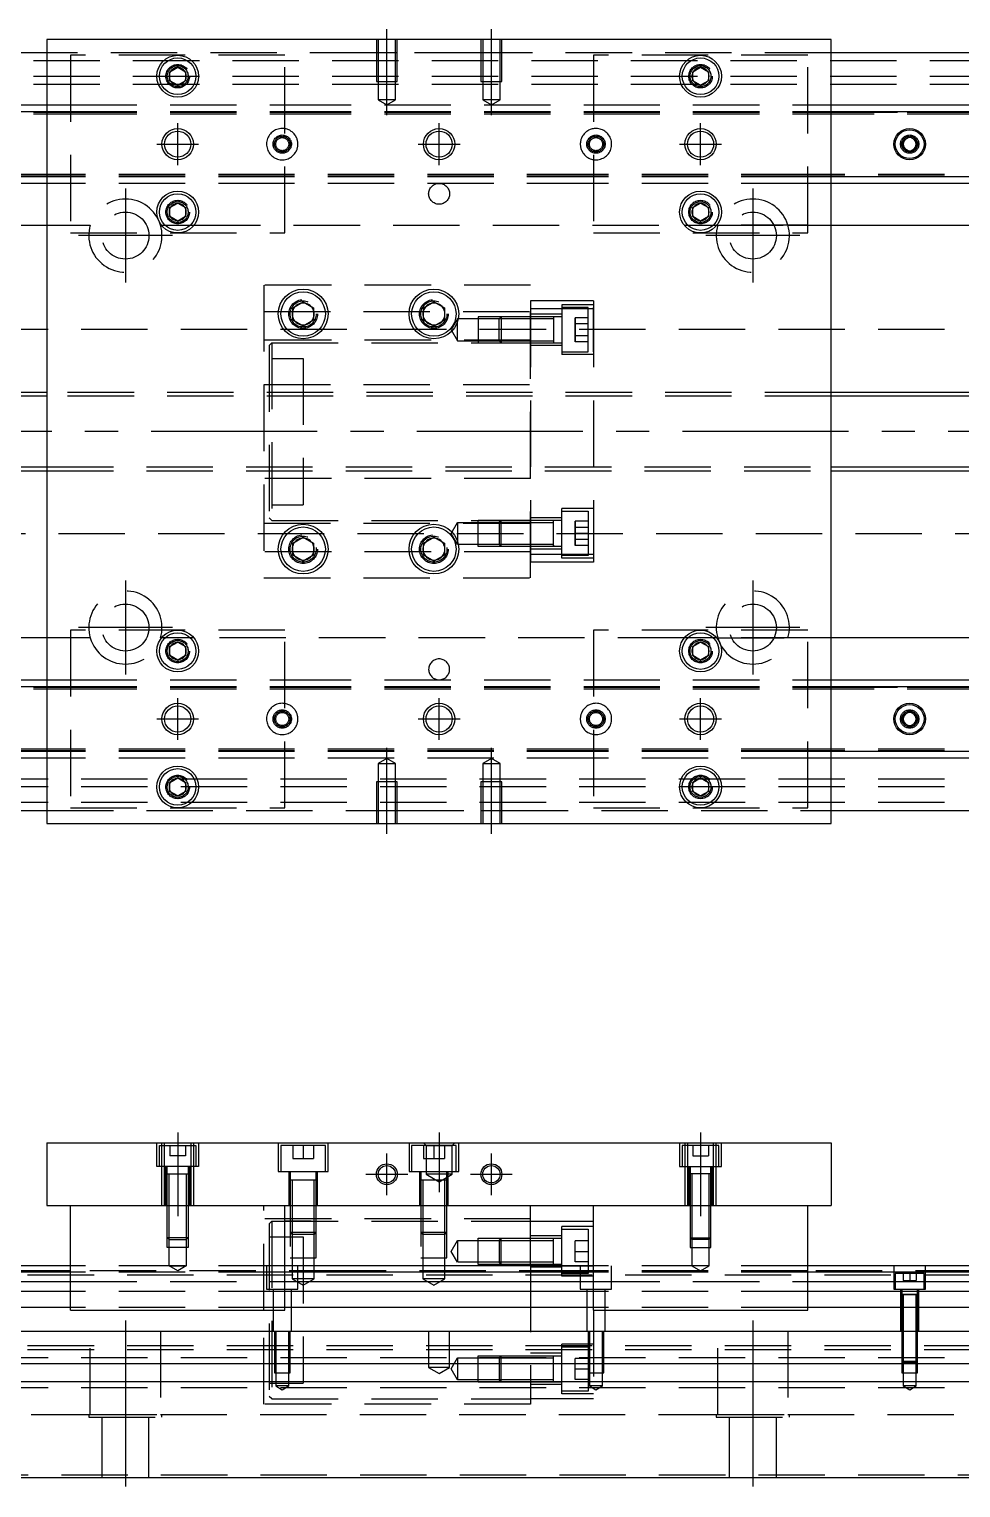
# Model space of a CAD drawing. Extents: x -10 to 668, y -260 to 77.
# Drawn here: x 151.6 to 329.8, y -202.1 to 77 of the extents above; entities that cross this region are included whole.
import ezdxf

# ---------------------------------------------------------------- set-up
doc = ezdxf.new("R2010")
doc.units = 0
doc.linetypes.add('CENTER', pattern=[50.8, 31.75, -6.35, 6.35, -6.35])
doc.linetypes.add('DASHED', pattern=[19.05, 12.7, -6.35])
doc.layers.get('0').update_dxf_attribs({"linetype": 'CONTINUOUS'})
doc.layers.add('CENTER', color=1, linetype='CENTER')

msp = doc.modelspace()

# ---------------------------------------------------------------- linework, layer by layer
at = {"color": 7, "linetype": 'CONTINUOUS'}
for p, q in [((155, 75), (155, -75)), ((305, 75), (155, 75)), ((305, -75), (305, 75)), ((155, 72.5), (0, 72.5)), ((460, 72.5), (305, 72.5)), ((178.5, 68.866026), (180, 69.73205)), ((178.5, 67.133974), (178.5, 68.866026)), ((180, 66.26795), (178.5, 67.133974)), ((180, 69.73205), (181.5, 68.866026)), ((181.5, 67.133974), (180, 66.26795)), ((181.5, 68.866026), (181.5, 67.133974)), ((278.5, 68.866026), (280, 69.73205)), ((278.5, 67.133974), (278.5, 68.866026)), ((280, 66.26795), (278.5, 67.133974)), ((280, 69.73205), (281.5, 68.866026)), ((281.5, 67.133974), (280, 66.26795)), ((281.5, 68.866026), (281.5, 67.133974)), ((0, 62.5), (155, 62.5)), ((305, 62.5), (460, 62.5)), ((0, 61.247728), (155, 61.247728)), ((305, 61.247728), (460, 61.247728)), ((318.75, 55.721688), (320, 56.443376)), ((320, 56.443376), (321.25, 55.721688)), ((318.75, 54.278312), (318.75, 55.721688)), ((320, 53.556624), (318.75, 54.278312)), ((321.25, 54.278312), (320, 53.556624)), ((321.25, 55.721688), (321.25, 54.278312)), ((155, 48.752272), (0, 48.752272)), ((155, 47.5), (0, 47.5)), ((460, 48.752272), (305, 48.752272)), ((460, 47.5), (305, 47.5)), ((178.5, 42.866026), (180, 43.73205)), ((178.5, 41.133974), (178.5, 42.866026)), ((180, 43.73205), (181.5, 42.866026)), ((181.5, 42.866026), (181.5, 41.133974)), ((278.5, 42.866026), (280, 43.73205)), ((278.5, 41.133974), (278.5, 42.866026)), ((280, 43.73205), (281.5, 42.866026)), ((281.5, 42.866026), (281.5, 41.133974)), ((56.708204, 39.5), (155, 39.5)), ((180, 40.26795), (178.5, 41.133974)), ((181.5, 41.133974), (180, 40.26795)), ((280, 40.26795), (278.5, 41.133974)), ((281.5, 41.133974), (280, 40.26795)), ((305, 39.5), (403.291796, 39.5)), ((202, 23.6547), (204, 24.809402)), ((202, 21.3453), (202, 23.6547)), ((204, 24.809402), (206, 23.6547)), ((206, 23.6547), (206, 21.3453)), ((227, 23.6547), (229, 24.809402)), ((227, 21.3453), (227, 23.6547)), ((229, 24.809402), (231, 23.6547)), ((231, 23.6547), (231, 21.3453)), ((204, 20.190598), (202, 21.3453)), ((206, 21.3453), (204, 20.190598)), ((229, 20.190598), (227, 21.3453)), ((231, 21.3453), (229, 20.190598)), ((155, 7.5), (40.5, 7.5)), ((410, 7.5), (305, 7.5)), ((40.5, -7.5), (155, -7.5)), ((305, -7.5), (410, -7.5)), ((202, -21.3453), (204, -20.190598)), ((202, -23.6547), (202, -21.3453)), ((204, -20.190598), (206, -21.3453)), ((206, -21.3453), (206, -23.6547)), ((227, -21.3453), (229, -20.190598)), ((227, -23.6547), (227, -21.3453)), ((229, -20.190598), (231, -21.3453)), ((231, -21.3453), (231, -23.6547)), ((204, -24.809402), (202, -23.6547)), ((206, -23.6547), (204, -24.809402)), ((229, -24.809402), (227, -23.6547)), ((231, -23.6547), (229, -24.809402)), ((155, -39.5), (56.708204, -39.5)), ((178.5, -41.133974), (180, -40.26795)), ((178.5, -42.866026), (178.5, -41.133974)), ((180, -40.26795), (181.5, -41.133974)), ((181.5, -41.133974), (181.5, -42.866026)), ((278.5, -41.133974), (280, -40.26795)), ((278.5, -42.866026), (278.5, -41.133974)), ((280, -40.26795), (281.5, -41.133974)), ((281.5, -41.133974), (281.5, -42.866026)), ((403.291796, -39.5), (305, -39.5)), ((180, -43.73205), (178.5, -42.866026)), ((181.5, -42.866026), (180, -43.73205)), ((280, -43.73205), (278.5, -42.866026)), ((281.5, -42.866026), (280, -43.73205)), ((0, -47.5), (155, -47.5)), ((0, -48.752272), (155, -48.752272)), ((305, -47.5), (460, -47.5)), ((305, -48.752272), (460, -48.752272)), ((318.75, -54.278312), (320, -53.556624)), ((318.75, -55.721688), (318.75, -54.278312)), ((320, -56.443376), (318.75, -55.721688)), ((320, -53.556624), (321.25, -54.278312)), ((321.25, -55.721688), (320, -56.443376)), ((321.25, -54.278312), (321.25, -55.721688)), ((155, -61.247728), (0, -61.247728)), ((460, -61.247728), (305, -61.247728)), ((155, -62.5), (0, -62.5)), ((460, -62.5), (305, -62.5)), ((178.5, -67.133974), (180, -66.26795)), ((180, -66.26795), (181.5, -67.133974)), ((278.5, -67.133974), (280, -66.26795)), ((280, -66.26795), (281.5, -67.133974)), ((178.5, -68.866026), (178.5, -67.133974)), ((180, -69.73205), (178.5, -68.866026)), ((181.5, -68.866026), (180, -69.73205)), ((181.5, -67.133974), (181.5, -68.866026)), ((278.5, -68.866026), (278.5, -67.133974)), ((280, -69.73205), (278.5, -68.866026)), ((281.5, -68.866026), (280, -69.73205)), ((281.5, -67.133974), (281.5, -68.866026)), ((0, -72.5), (155, -72.5)), ((305, -72.5), (460, -72.5)), ((155, -75), (305, -75)), ((155, -136.12), (155, -148.12)), ((155, -136.12), (305, -136.12)), ((305, -136.12), (305, -148.12)), ((155, -148.12), (305, -148.12)), ((159.5, -168.12), (159.5, -148.12)), ((200.5, -168.12), (200.5, -148.12)), ((247.5, -159.62), (247.5, -148.12)), ((259.5, -168.12), (259.5, -148.12)), ((300.5, -168.12), (300.5, -148.12)), ((247.5, -151.12), (259.5, -151.12)), ((159.5, -159.62), (0, -159.62)), ((159.5, -160.872272), (0, -160.872272)), ((259.5, -159.62), (200.5, -159.62)), ((259.5, -160.872272), (200.5, -160.872272)), ((460, -159.62), (300.5, -159.62)), ((460, -160.872272), (300.5, -160.872272)), ((0, -162.64668), (159.5, -162.64668)), ((159.5, -164.543076), (0, -164.543076)), ((200.5, -162.64668), (259.5, -162.64668)), ((259.5, -164.543076), (200.5, -164.543076)), ((300.5, -162.64668), (460, -162.64668)), ((460, -164.543076), (300.5, -164.543076)), ((159.5, -167.597372), (0, -167.597372)), ((159.5, -168.12), (200.5, -168.12)), ((259.5, -167.597372), (200.5, -167.597372)), ((259.5, -168.12), (300.5, -168.12)), ((460, -167.597372), (300.5, -167.597372)), ((0, -172.12), (460, -172.12)), ((460, -178.42), (0, -178.42)), ((460, -181.82), (0, -181.82)), ((0, -200.12), (460, -200.12))]:
    msp.add_line(p, q, dxfattribs=at)
at = {"color": 3, "linetype": 'DASHED'}
for p, q in [((218.000006, 75), (218.000006, 67)), ((218.35, 75), (218.35, 67)), ((221.65, 67), (221.65, 75)), ((221.999994, 67), (221.999994, 75)), ((238.000006, 75), (238.000006, 67)), ((238.35, 75), (238.35, 67)), ((241.65, 67), (241.65, 75)), ((241.999994, 67), (241.999994, 75)), ((0, 71), (460, 71)), ((218.000006, 72.5), (155, 72.5)), ((200.5, 72), (159.5, 72)), ((159.5, 72), (159.5, 38)), ((200.5, 38), (200.5, 72)), ((221.999994, 72.5), (218.000006, 72.5)), ((238.000006, 72.5), (221.999994, 72.5)), ((241.999994, 72.5), (238.000006, 72.5)), ((305, 72.5), (241.999994, 72.5)), ((300.5, 72), (259.5, 72)), ((259.5, 72), (259.5, 38)), ((300.5, 38), (300.5, 72)), ((0, 68), (460, 68)), ((181.973226, 68.326156), (182, 68)), ((218.000006, 67), (221.999994, 67)), ((218.35, 67), (218.35, 63.5)), ((221.65, 63.5), (221.65, 67)), ((238.000006, 67), (241.999994, 67)), ((238.35, 67), (238.35, 63.5)), ((241.65, 63.5), (241.65, 67)), ((278, 68), (278.023172, 68.30356)), ((0, 66.5), (460, 66.5)), ((155, 62.5), (159.5, 62.5)), ((159.5, 62.5), (200.5, 62.5)), ((200.5, 62.5), (259.5, 62.5)), ((221.65, 63.5), (218.35, 63.5)), ((218.35, 63.5), (220, 62.547372)), ((220, 62.547372), (221.65, 63.5)), ((241.65, 63.5), (238.35, 63.5)), ((238.35, 63.5), (240, 62.547372)), ((240, 62.547372), (241.65, 63.5)), ((259.5, 62.5), (300.5, 62.5)), ((300.5, 62.5), (305, 62.5)), ((0, 61.1147), (155, 61.1147)), ((0, 61.1), (159.5, 61.1)), ((0, 60.8), (159.5, 60.8)), ((155, 61.247728), (159.5, 61.247728)), ((155, 61.1147), (159.5, 61.1147)), ((159.5, 61.247728), (200.5, 61.247728)), ((159.5, 61.1147), (200.5, 61.1147)), ((159.5, 61.1), (200.5, 61.1)), ((159.5, 60.8), (200.5, 60.8)), ((200.5, 61.247728), (259.5, 61.247728)), ((200.5, 61.1147), (259.5, 61.1147)), ((200.5, 61.1), (259.5, 61.1)), ((200.5, 60.8), (259.5, 60.8)), ((259.5, 61.247728), (300.5, 61.247728)), ((259.5, 61.1147), (300.5, 61.1147)), ((259.5, 61.1), (300.5, 61.1)), ((259.5, 60.8), (300.5, 60.8)), ((300.5, 61.247728), (305, 61.247728)), ((300.5, 61.1147), (305, 61.1147)), ((300.5, 61.1), (460, 61.1)), ((300.5, 60.8), (460, 60.8)), ((305, 61.1147), (460, 61.1147)), ((318.5, 55), (318.52041, 55.24661)), ((159.5, 49.2), (0, 49.2)), ((159.5, 48.9), (0, 48.9)), ((155, 48.8853), (0, 48.8853)), ((159.5, 48.8853), (155, 48.8853)), ((159.5, 48.752272), (155, 48.752272)), ((159.5, 47.5), (155, 47.5)), ((200.5, 49.2), (159.5, 49.2)), ((200.5, 48.9), (159.5, 48.9)), ((200.5, 48.8853), (159.5, 48.8853)), ((200.5, 48.752272), (159.5, 48.752272)), ((200.5, 47.5), (159.5, 47.5)), ((259.5, 49.2), (200.5, 49.2)), ((259.5, 48.9), (200.5, 48.9)), ((259.5, 48.8853), (200.5, 48.8853)), ((259.5, 48.752272), (200.5, 48.752272)), ((259.5, 47.5), (200.5, 47.5)), ((300.5, 49.2), (259.5, 49.2)), ((300.5, 48.9), (259.5, 48.9)), ((300.5, 48.8853), (259.5, 48.8853)), ((300.5, 48.752272), (259.5, 48.752272)), ((300.5, 47.5), (259.5, 47.5)), ((460, 49.2), (300.5, 49.2)), ((460, 48.9), (300.5, 48.9)), ((305, 48.8853), (300.5, 48.8853)), ((305, 48.752272), (300.5, 48.752272)), ((305, 47.5), (300.5, 47.5)), ((460, 48.8853), (305, 48.8853)), ((181.973226, 42.326156), (182, 42)), ((281.973226, 42.326156), (282, 42)), ((155, 39.5), (163.291796, 39.5)), ((176.708204, 39.5), (176.877502, 39.5)), ((176.877502, 39.5), (177.55051, 39.5)), ((177.55051, 39.5), (182.44949, 39.5)), ((182.44949, 39.5), (183.122498, 39.5)), ((183.122498, 39.5), (276.877502, 39.5)), ((276.877502, 39.5), (277.55051, 39.5)), ((277.55051, 39.5), (282.44949, 39.5)), ((282.44949, 39.5), (283.122498, 39.5)), ((283.122498, 39.5), (300.5, 39.5)), ((300.5, 39.5), (283.291796, 39.5)), ((296.708204, 39.5), (305, 39.5)), ((159.5, 38), (200.5, 38)), ((259.5, 38), (300.5, 38)), ((196.5, 28), (196.5, -28)), ((247.5, 28), (196.5, 28)), ((247.5, -28), (247.5, 28)), ((196.5, 23), (247.5, 23)), ((201.5, 22.5), (201.512884, 22.753488)), ((226.5, 22.5), (226.52689, 22.865682)), ((247.5, 25), (247.5, -25)), ((259.5, 25), (247.5, 25)), ((259.5, 23.49468), (247.5, 23.49468)), ((253.5, 22.485571), (247.5, 22.485571)), ((253.5, 24.235572), (253.5, 14.735572)), ((259.5, 24.235572), (253.5, 24.235572)), ((258.5, 23.735571), (253.5, 23.735571)), ((258.5, 15.235572), (258.5, 23.735572)), ((259.5, 25), (259.5, -25)), ((259.5, 15.235571), (259.5, 23.735571)), ((233.500001, 21.585571), (232.287565, 19.485571)), ((239.4, 21.585571), (233.5, 21.585571)), ((233.500001, 17.385571), (233.500001, 21.585571)), ((242.4, 21.985565), (237.5, 21.985565)), ((237.5, 21.971141), (237.5, 16.985576)), ((242, 21.585571), (239.4, 21.585571)), ((241.9, 21.985571), (241.5, 21.585571)), ((241.5, 17.385571), (241.5, 21.585571)), ((241.9, 21.985571), (241.9, 16.985571)), ((251.9, 21.585571), (242, 21.585571)), ((253.5, 21.985565), (242.4, 21.985565)), ((251.9, 21.985571), (251.9, 16.985571)), ((256, 20.640272), (256, 21.794972)), ((256, 21.794972), (256, 20.640272)), ((258.5, 21.794972), (256, 21.794972)), ((258.5, 20.640272), (256, 20.640272)), ((256, 18.330872), (256, 20.640272)), ((256, 20.640272), (256, 18.330872)), ((460, 19.5), (61.969694, 19.5)), ((247.5, 17.5), (196.5, 17.5)), ((197.5, 16.5), (198, 17)), ((198, 17), (248, 17)), ((198, 17), (198, -17)), ((232.287565, 19.485571), (233.500001, 17.385571)), ((233.500001, 17.385571), (239.4, 17.385571)), ((237.5, 16.985575), (242.4, 16.985575)), ((239.4, 17.385571), (242, 17.385571)), ((241.5, 17.385571), (241.9, 16.985571)), ((242, 17.385571), (251.9, 17.385571)), ((242.4, 16.985575), (253.5, 16.985575)), ((258.5, 18.330872), (256, 18.330872)), ((256, 17.17617), (256, 18.330872)), ((256, 18.330872), (256, 17.17617)), ((258.5, 17.17617), (256, 17.17617)), ((197.5, 16.5), (197.5, -16.5)), ((198, 14), (204, 14)), ((204, 14), (204, -14)), ((253.5, 16.485571), (247.5, 16.485571)), ((253.5, 15.235572), (258.5, 15.235572)), ((259.5, 14.735572), (253.5, 14.735572)), ((196.5, 9), (247.5, 9)), ((305, 7.5), (155, 7.5)), ((305, 6.75), (155, 6.75)), ((155, -6.75), (305, -6.75)), ((155, -7.5), (305, -7.5)), ((247.5, -9), (196.5, -9)), ((198, -17), (197.5, -16.5)), ((198, -14), (204, -14)), ((253.5, -16.485572), (247.5, -16.485572)), ((253.5, -24.235572), (253.5, -14.735572)), ((259.5, -14.735572), (253.5, -14.735572)), ((253.5, -15.235571), (258.5, -15.235571)), ((258.5, -15.235571), (258.5, -23.735571)), ((61.969694, -19.5), (460, -19.5)), ((196.5, -17.5), (247.5, -17.5)), ((198, -17), (247.5, -17)), ((232.287565, -19.485571), (233.500001, -17.385571)), ((233.500001, -21.585571), (232.287565, -19.485571)), ((233.500001, -17.385571), (233.500001, -21.585571)), ((233.500001, -17.385571), (239.4, -17.385571)), ((237.5, -21.985566), (237.5, -16.985575)), ((237.5, -16.985575), (242.4, -16.985575)), ((239.4, -17.385571), (242, -17.385571)), ((241.499979, -17.385571), (241.899979, -16.985571)), ((241.499979, -17.385571), (241.499979, -21.585571)), ((241.899979, -21.985571), (241.899979, -16.985571)), ((242, -17.385571), (251.9, -17.385572)), ((242.4, -16.985575), (253.5, -16.985575)), ((251.9, -21.985571), (251.9, -16.985571)), ((256, -18.330872), (256, -17.17617)), ((256, -17.17617), (256, -18.330872)), ((258.5, -17.17617), (256, -17.17617)), ((258.5, -18.330872), (256, -18.330872)), ((256, -20.640272), (256, -18.330872)), ((256, -18.330872), (256, -20.640272)), ((258.5, -19.485571), (256, -19.485571)), ((206.483582, -22.213962), (206.5, -22.5)), ((231.483582, -22.213962), (231.5, -22.5)), ((239.4, -21.585571), (233.66115, -21.585571)), ((242.4, -21.985565), (237.5, -21.985565)), ((242, -21.585571), (239.4, -21.585571)), ((241.899979, -21.985571), (241.499979, -21.585571)), ((251.9, -21.585571), (242, -21.585571)), ((253.5, -21.985565), (242.4, -21.985565)), ((251.9, -21.728173), (251.9, -21.985571)), ((258.5, -20.640272), (256, -20.640272)), ((256, -21.794972), (256, -20.640272)), ((256, -20.640272), (256, -21.794972)), ((258.5, -21.794972), (256, -21.794972)), ((247.5, -23), (196.5, -23)), ((253.5, -22.485572), (247.5, -22.485572)), ((259.5, -23.49468), (247.5, -23.49468)), ((259.5, -25), (247.5, -25)), ((258.5, -23.735571), (253.5, -23.735571)), ((259.5, -24.235572), (253.5, -24.235572)), ((196.5, -28), (247.5, -28)), ((159.5, -38), (159.5, -72)), ((200.5, -38), (159.5, -38)), ((200.5, -72), (200.5, -38)), ((259.5, -38), (259.5, -72)), ((300.5, -38), (259.5, -38)), ((300.5, -72), (300.5, -38)), ((163.291796, -39.5), (155, -39.5)), ((176.877502, -39.5), (176.708204, -39.5)), ((177.55051, -39.5), (176.877502, -39.5)), ((182.44949, -39.5), (177.55051, -39.5)), ((181.973226, -41.673844), (182, -42)), ((183.122498, -39.5), (182.44949, -39.5)), ((276.877502, -39.5), (183.122498, -39.5)), ((277.55051, -39.5), (276.877502, -39.5)), ((282.44949, -39.5), (277.55051, -39.5)), ((278, -42), (278.030168, -41.653934)), ((283.122498, -39.5), (282.44949, -39.5)), ((300.5, -39.5), (283.122498, -39.5)), ((283.291796, -39.5), (300.5, -39.5)), ((305, -39.5), (296.708204, -39.5)), ((0, -48.8853), (155, -48.8853)), ((0, -48.9), (159.5, -48.9)), ((0, -49.2), (159.5, -49.2)), ((155, -47.5), (159.5, -47.5)), ((155, -48.752272), (159.5, -48.752272)), ((155, -48.8853), (159.5, -48.8853)), ((159.5, -47.5), (200.5, -47.5)), ((159.5, -48.752272), (200.5, -48.752272)), ((159.5, -48.8853), (200.5, -48.8853)), ((159.5, -48.9), (200.5, -48.9)), ((159.5, -49.2), (200.5, -49.2)), ((200.5, -47.5), (259.5, -47.5)), ((200.5, -48.752272), (259.5, -48.752272)), ((200.5, -48.8853), (259.5, -48.8853)), ((200.5, -48.9), (259.5, -48.9)), ((200.5, -49.2), (259.5, -49.2)), ((259.5, -47.5), (300.5, -47.5)), ((259.5, -48.752272), (300.5, -48.752272)), ((259.5, -48.8853), (300.5, -48.8853)), ((259.5, -48.9), (300.5, -48.9)), ((259.5, -49.2), (300.5, -49.2)), ((300.5, -47.5), (305, -47.5)), ((300.5, -48.752272), (305, -48.752272)), ((300.5, -48.8853), (305, -48.8853)), ((300.5, -48.9), (460, -48.9)), ((300.5, -49.2), (460, -49.2)), ((305, -48.8853), (460, -48.8853)), ((321.477374, -54.74045), (321.5, -55)), ((159.5, -60.8), (0, -60.8)), ((159.5, -61.1), (0, -61.1)), ((155, -61.1147), (0, -61.1147)), ((159.5, -61.1147), (155, -61.1147)), ((159.5, -61.247728), (155, -61.247728)), ((200.5, -60.8), (159.5, -60.8)), ((200.5, -61.1), (159.5, -61.1)), ((200.5, -61.1147), (159.5, -61.1147)), ((200.5, -61.247728), (159.5, -61.247728)), ((259.5, -60.8), (200.5, -60.8)), ((259.5, -61.1), (200.5, -61.1)), ((259.5, -61.1147), (200.5, -61.1147)), ((259.5, -61.247728), (200.5, -61.247728)), ((300.5, -60.8), (259.5, -60.8)), ((300.5, -61.1), (259.5, -61.1)), ((300.5, -61.1147), (259.5, -61.1147)), ((300.5, -61.247728), (259.5, -61.247728)), ((460, -60.8), (300.5, -60.8)), ((460, -61.1), (300.5, -61.1)), ((305, -61.1147), (300.5, -61.1147)), ((305, -61.247728), (300.5, -61.247728)), ((460, -61.1147), (305, -61.1147)), ((159.5, -62.5), (155, -62.5)), ((200.5, -62.5), (159.5, -62.5)), ((259.5, -62.5), (200.5, -62.5)), ((220, -62.547372), (218.35, -63.5)), ((218.35, -63.5), (220, -63.5)), ((218.35, -63.5), (218.35, -67)), ((221.65, -63.5), (220, -62.547372)), ((220, -63.5), (221.65, -63.5)), ((221.65, -67), (221.65, -63.5)), ((240, -62.547372), (238.35, -63.5)), ((238.35, -63.5), (240, -63.5)), ((238.35, -63.5), (238.35, -67)), ((241.65, -63.5), (240, -62.547372)), ((240, -63.5), (241.65, -63.5)), ((241.65, -67), (241.65, -63.5)), ((300.5, -62.5), (259.5, -62.5)), ((305, -62.5), (300.5, -62.5)), ((460, -66.5), (0, -66.5)), ((460, -68), (0, -68)), ((178, -68), (178.023172, -67.69644)), ((221.999994, -67), (218.000006, -67)), ((218.000006, -67), (218.000006, -75)), ((218.35, -67), (218.35, -75)), ((221.65, -75), (221.65, -67)), ((221.999994, -75), (221.999994, -67)), ((241.999994, -67), (238.000006, -67)), ((238.000006, -67), (238.000006, -75)), ((238.35, -67), (238.35, -75)), ((241.65, -75), (241.65, -67)), ((241.999994, -75), (241.999994, -67)), ((278, -68), (278.023172, -67.69644)), ((460, -71), (0, -71)), ((155, -72.5), (218.000006, -72.5)), ((159.5, -72), (200.5, -72)), ((218.000006, -72.5), (221.999994, -72.5)), ((221.999994, -72.5), (238.000006, -72.5)), ((238.000006, -72.5), (241.999994, -72.5)), ((241.999994, -72.5), (305, -72.5)), ((259.5, -72), (300.5, -72)), ((176, -140.62), (176, -136.12)), ((176.5, -136.62), (183.5, -136.62)), ((176.5, -140.62), (176.5, -136.62)), ((177.000006, -136.62), (177.000006, -136.12)), ((177.000006, -140.62), (177.000006, -136.62)), ((177.5, -148.12), (177.5, -136.12)), ((178.5, -136.62), (178.5, -138.62)), ((180, -136.62), (180, -138.62)), ((181.5, -136.62), (181.5, -138.62)), ((182.5, -136.12), (182.5, -148.12)), ((182.999994, -136.12), (182.999994, -136.62)), ((182.999994, -136.62), (182.999994, -140.62)), ((183.5, -136.62), (183.5, -140.62)), ((184, -136.12), (184, -140.62)), ((199.25, -136.12), (199.25, -141.62)), ((208.25, -136.62), (199.75, -136.62)), ((199.75, -136.62), (199.75, -141.62)), ((202, -136.62), (202, -139.12)), ((204, -136.62), (204, -139.12)), ((206, -136.62), (206, -139.12)), ((208.25, -141.62), (208.25, -136.62)), ((208.75, -141.62), (208.75, -136.12)), ((224.25, -136.12), (224.25, -141.62)), ((233.25, -136.62), (224.75, -136.62)), ((224.75, -136.62), (224.75, -141.62)), ((227.5, -136.62), (227, -136.12)), ((227, -136.62), (227, -139.12)), ((227.5, -136.62), (227.5, -142.12)), ((227.5, -136.62), (232.5, -136.62)), ((229, -136.62), (229, -139.12)), ((231, -136.62), (231, -139.12)), ((232.5, -136.62), (233, -136.12)), ((232.5, -142.12), (232.5, -136.62)), ((233.25, -141.62), (233.25, -136.62)), ((233.75, -141.62), (233.75, -136.12)), ((276, -136.12), (276, -140.62)), ((283.5, -136.62), (276.5, -136.62)), ((276.5, -136.62), (276.5, -140.62)), ((277.000006, -136.12), (277.000006, -136.62)), ((277.000006, -136.62), (277.000006, -140.62)), ((277.5, -136.12), (277.5, -148.12)), ((278.5, -136.62), (278.5, -138.62)), ((280, -136.62), (280, -138.62)), ((281.5, -136.62), (281.5, -138.62)), ((282.5, -148.12), (282.5, -136.12)), ((282.999994, -136.62), (282.999994, -136.12)), ((282.999994, -140.62), (282.999994, -136.62)), ((283.5, -140.62), (283.5, -136.62)), ((284, -140.62), (284, -136.12)), ((180, -138.62), (178.5, -138.62)), ((181.5, -138.62), (180, -138.62)), ((202, -139.12), (204, -139.12)), ((204, -139.12), (206, -139.12)), ((227, -139.12), (229, -139.12)), ((229, -139.12), (231, -139.12)), ((278.5, -138.62), (280, -138.62)), ((280, -138.62), (281.5, -138.62)), ((184, -140.62), (176, -140.62)), ((177.000006, -148.12), (177.000006, -140.62)), ((177.75, -148.12), (177.75, -140.62)), ((177.999994, -142.02), (182.000006, -142.02)), ((177.999994, -142.02), (182.000006, -142.02)), ((177.999994, -142.02), (182.000006, -142.02)), ((178, -142.02), (178, -140.62)), ((178, -142.02), (178, -142.015)), ((178, -142.02), (178.216668, -142.02)), ((178, -142.025), (178, -142.02)), ((178, -148.12), (178, -142.02)), ((178.216668, -142.02), (181.783292, -142.02)), ((178.35, -148.12), (178.35, -142.02)), ((181.65, -142.02), (181.65, -148.12)), ((181.783292, -142.02), (182, -142.02)), ((182, -140.62), (182, -142.02)), ((182, -142.015), (182, -142.02)), ((182, -142.02), (182, -142.025)), ((182, -142.02), (182, -148.12)), ((182.25, -140.62), (182.25, -148.12)), ((182.999994, -140.62), (182.999994, -148.12)), ((199.25, -141.62), (208.75, -141.62)), ((201.25, -141.62), (201.25, -148.12)), ((201.5, -141.62), (201.5, -143.22)), ((206.5, -143.22), (206.5, -141.62)), ((206.75, -148.12), (206.75, -141.62)), ((224.25, -141.62), (233.75, -141.62)), ((226.25, -141.62), (226.25, -148.12)), ((226.5, -141.62), (226.5, -143.22)), ((232.5, -142.12), (227.5, -142.12)), ((227.5, -142.12), (230, -143.563376)), ((230, -143.563376), (232.5, -142.12)), ((231.5, -143.22), (231.5, -141.62)), ((231.75, -148.12), (231.75, -141.62)), ((276, -140.62), (284, -140.62)), ((277.000006, -140.62), (277.000006, -148.12)), ((277.75, -140.62), (277.75, -148.12)), ((282.000006, -142.02), (277.999994, -142.02)), ((282.000006, -142.02), (277.999994, -142.02)), ((282.000006, -142.02), (277.999994, -142.02)), ((278, -140.62), (278, -142.02)), ((278, -142.015), (278, -142.02)), ((278.216708, -142.02), (278, -142.02)), ((278, -142.02), (278, -142.025)), ((278, -142.02), (278, -148.12)), ((281.783332, -142.02), (278.216708, -142.02)), ((278.35, -142.02), (278.35, -148.12)), ((281.65, -148.12), (281.65, -142.02)), ((282, -142.02), (281.783332, -142.02)), ((282, -142.02), (282, -140.62)), ((282, -142.02), (282, -142.015)), ((282, -142.025), (282, -142.02)), ((282, -148.12), (282, -142.02)), ((282.25, -148.12), (282.25, -140.62)), ((282.999994, -148.12), (282.999994, -140.62)), ((206.500006, -143.22), (201.499994, -143.22)), ((201.5, -143.215), (201.5, -143.22)), ((201.757468, -143.22), (201.5, -143.22)), ((201.5, -143.22), (201.5, -143.225)), ((201.5, -143.22), (201.500006, -158.12)), ((206.242552, -143.22), (201.757468, -143.22)), ((201.9, -143.22), (201.9, -148.12)), ((206.1, -148.12), (206.1, -143.22)), ((206.5, -143.22), (206.242552, -143.22)), ((206.5, -143.22), (206.5, -143.215)), ((206.5, -143.225), (206.5, -143.22)), ((206.5, -148.12), (206.5, -143.22)), ((231.500006, -143.22), (226.499994, -143.22)), ((226.5, -143.215), (226.5, -143.22)), ((226.757468, -143.22), (226.5, -143.22)), ((226.5, -143.22), (226.5, -143.225)), ((226.5, -143.22), (226.500006, -158.12)), ((231.242552, -143.22), (226.757468, -143.22)), ((226.9, -143.22), (226.9, -148.12)), ((230.5, -143.22), (230.242552, -143.22)), ((230.5, -143.22), (230.5, -143.215)), ((230.5, -143.225), (230.5, -143.22)), ((231.1, -148.12), (231.1, -143.22)), ((231.5, -148.12), (231.5, -143.22)), ((178, -154.27), (178, -148.12)), ((178.000006, -154.270006), (178.000006, -148.12)), ((178.35, -154.62), (178.35, -148.12)), ((181.65, -148.12), (181.65, -154.62)), ((181.999994, -148.12), (181.999994, -154.270006)), ((182, -148.12), (182, -154.27)), ((196.5, -168.12), (196.5, -148.12)), ((247.5, -150.62), (196.5, -150.62)), ((201.9, -148.12), (201.9, -153.62)), ((206.1, -153.62), (206.1, -148.12)), ((206.499994, -153.220006), (206.499994, -148.12)), ((206.5, -153.22), (206.5, -148.12)), ((226.9, -148.12), (226.9, -153.62)), ((231.1, -153.62), (231.1, -148.12)), ((231.499994, -153.220006), (231.499994, -148.12)), ((231.5, -153.22), (231.5, -148.12)), ((278, -148.12), (278, -154.27)), ((278.000006, -148.12), (278.000006, -154.270006)), ((278.35, -148.12), (278.35, -154.62)), ((281.65, -154.62), (281.65, -148.12)), ((281.999994, -154.270006), (281.999994, -148.12)), ((282, -154.27), (282, -148.12)), ((197.5, -151.62), (198, -151.12)), ((197.5, -151.62), (197.5, -184.62)), ((198, -151.12), (247.5, -151.12)), ((198, -151.12), (198, -185.12)), ((200.9, -151.12), (200.5, -151.12)), ((205.1, -151.12), (200.9, -151.12)), ((201.5, -153.22), (206.5, -153.22)), ((201.5, -153.22), (201.9, -153.62)), ((205.5, -151.12), (205.1, -151.12)), ((206.1, -153.62), (206.5, -153.22)), ((206.499994, -158.12), (206.499994, -153.220006)), ((226.5, -153.22), (231.5, -153.22)), ((226.5, -153.22), (226.9, -153.62)), ((231.1, -153.62), (231.5, -153.22)), ((231.499994, -158.12), (231.499994, -153.220006)), ((253.5, -161.620001), (253.5, -152.120001)), ((259.5, -152.120001), (253.5, -152.120001)), ((253.5, -152.62), (258.5, -152.62)), ((258.5, -152.62), (258.5, -161.12)), ((182, -154.27), (178, -154.27)), ((178.35, -154.62), (178, -154.27)), ((178.000006, -156.12), (178.000006, -154.270006)), ((181.999994, -156.12), (178.000006, -156.12)), ((178.35, -154.62), (181.65, -154.62)), ((178.35, -156.12), (178.35, -154.62)), ((178.35, -159.62), (178.35, -156.12)), ((182, -154.27), (181.65, -154.62)), ((181.65, -154.62), (181.65, -156.12)), ((181.65, -156.12), (181.65, -159.62)), ((181.999994, -154.270006), (181.999994, -156.12)), ((197.5, -154.12), (204, -154.12)), ((206.1, -153.62), (201.9, -153.62)), ((201.9, -153.62), (201.9, -158.12)), ((204, -154.12), (204, -182.12)), ((206.1, -158.12), (206.1, -153.62)), ((231.1, -153.62), (226.9, -153.62)), ((226.9, -153.62), (226.9, -158.12)), ((231.1, -158.12), (231.1, -153.62)), ((232.287565, -156.87), (233.500001, -154.77)), ((233.500001, -154.77), (233.500001, -158.97)), ((233.500001, -154.77), (239.4, -154.77)), ((237.5, -159.369995), (237.5, -154.370004)), ((237.5, -154.370004), (242.4, -154.370004)), ((239.4, -154.77), (242, -154.77)), ((241.499979, -154.77), (241.899979, -154.37)), ((241.499979, -154.77), (241.499979, -158.97)), ((241.899979, -159.37), (241.899979, -154.37)), ((242, -154.77), (251.9, -154.770001)), ((242.4, -154.370004), (253.5, -154.370004)), ((253.5, -153.870001), (247.5, -153.870001)), ((251.9, -159.37), (251.9, -154.37)), ((256, -158.87), (256, -154.87)), ((258.5, -154.87), (256, -154.87)), ((278, -154.27), (282, -154.27)), ((278, -154.27), (278.35, -154.62)), ((278.000006, -154.270006), (278.000006, -156.12)), ((278.000006, -156.12), (281.999994, -156.12)), ((281.65, -154.62), (278.35, -154.62)), ((278.35, -154.62), (278.35, -156.12)), ((278.35, -156.12), (278.35, -159.62)), ((281.65, -154.62), (282, -154.27)), ((281.65, -156.12), (281.65, -154.62)), ((281.65, -159.62), (281.65, -156.12)), ((281.999994, -156.12), (281.999994, -154.270006)), ((201.500006, -158.12), (206.499994, -158.12)), ((201.9, -158.12), (201.9, -162.12)), ((206.1, -162.12), (206.1, -158.12)), ((226.500006, -158.12), (231.499994, -158.12)), ((226.9, -158.12), (226.9, -162.12)), ((231.1, -162.12), (231.1, -158.12)), ((233.500001, -158.97), (232.287565, -156.87)), ((239.4, -158.97), (233.66115, -158.97)), ((242, -158.97), (239.4, -158.97)), ((241.899979, -159.37), (241.499979, -158.97)), ((251.9, -158.97), (242, -158.97)), ((256, -156.87), (258.5, -156.87)), ((258.5, -158.87), (256, -158.87)), ((37, -161.37), (410.005, -161.37)), ((159.5, -160.62), (40.5, -160.62)), ((200.5, -159.62), (159.5, -159.62)), ((214, -160.62), (159.5, -160.62)), ((200.5, -160.872272), (159.5, -160.872272)), ((178.35, -159.62), (181.65, -159.62)), ((180, -160.572628), (178.35, -159.62)), ((181.65, -159.62), (180, -160.572628)), ((197, -159.62), (197, -164.12)), ((203, -164.12), (203, -159.62)), ((206.65, -159.62), (203.35, -159.62)), ((258, -160.62), (214, -160.62)), ((242.4, -159.369994), (237.5, -159.369994)), ((253.5, -159.369994), (242.4, -159.369994)), ((247.5, -159.62), (247.5, -186.12)), ((253.5, -159.870001), (247.5, -159.870001)), ((253.35, -159.62), (259.5, -159.62)), ((258.5, -161.12), (253.5, -161.12)), ((259.5, -161.620001), (253.5, -161.620001)), ((300.5, -159.62), (256.65, -159.62)), ((257, -159.62), (257, -164.12)), ((300.5, -160.62), (258, -160.62)), ((300.5, -160.872272), (259.5, -160.872272)), ((263, -164.12), (263, -159.62)), ((281.65, -159.62), (278.35, -159.62)), ((278.35, -159.62), (280, -160.572628)), ((280, -160.572628), (281.65, -159.62)), ((410.005, -160.62), (300.5, -160.62)), ((317, -159.62), (317, -164.12)), ((322.75, -161.12), (317.25, -161.12)), ((317.25, -161.12), (317.25, -164.12)), ((318.75, -161.12), (318.75, -162.42)), ((320, -161.12), (320, -162.42)), ((321.25, -161.12), (321.25, -162.42)), ((322.75, -164.12), (322.75, -161.12)), ((323, -164.12), (323, -159.62)), ((159.5, -162.64668), (200.5, -162.64668)), ((200.5, -164.543076), (159.5, -164.543076)), ((197, -164.12), (203, -164.12)), ((198.25, -164.12), (198.25, -172.12)), ((201.75, -172.12), (201.75, -164.12)), ((206.1, -162.12), (201.9, -162.12)), ((201.9, -162.12), (204, -163.332436)), ((204, -163.332436), (206.1, -162.12)), ((231.1, -162.12), (226.9, -162.12)), ((226.9, -162.12), (229, -163.332436)), ((229, -163.332436), (231.1, -162.12)), ((257, -164.12), (263, -164.12)), ((258.25, -164.12), (258.25, -172.12)), ((259.5, -162.64668), (300.5, -162.64668)), ((300.5, -164.543076), (259.5, -164.543076)), ((261.75, -172.12), (261.75, -164.12)), ((317, -164.12), (323, -164.12)), ((318.25, -164.12), (318.25, -172.12)), ((318.5, -164.12), (318.5, -165.12)), ((318.75, -162.42), (320, -162.42)), ((320, -162.42), (321.25, -162.42)), ((321.5, -165.12), (321.5, -164.12)), ((321.75, -172.12), (321.75, -164.12)), ((321.500006, -165.12), (318.499994, -165.12)), ((319.998804, -165.12), (318.499994, -165.12)), ((318.5, -165.115), (318.5, -165.12)), ((318.5, -165.12), (318.62467, -165.12)), ((318.624678, -165.12), (318.5, -165.12)), ((318.5, -165.12), (318.5, -172.12)), ((318.5, -165.12), (318.5, -165.125)), ((318.62467, -165.12), (321.375392, -165.12)), ((319.998804, -165.12), (318.624678, -165.12)), ((318.75, -165.12), (318.75, -172.12)), ((321.500006, -165.12), (319.998804, -165.12)), ((321.37533, -165.12), (319.998804, -165.12)), ((321.25, -172.12), (321.25, -165.12)), ((321.5, -165.12), (321.37533, -165.12)), ((321.375392, -165.12), (321.5, -165.12)), ((321.5, -165.12), (321.5, -165.115)), ((321.5, -172.12), (321.5, -165.12)), ((321.5, -165.125), (321.5, -165.12)), ((200.5, -167.597372), (159.5, -167.597372)), ((196.5, -186.12), (196.5, -168.12)), ((300.5, -167.597372), (259.5, -167.597372)), ((259.5, -168.12), (259.5, -185.12)), ((163.291796, -188.12), (163.291796, -172.12)), ((176.708204, -172.12), (176.708204, -188.12)), ((198.500006, -172.12), (198.500006, -178.42)), ((198.75, -172.12), (198.75, -180.12)), ((201.25, -180.12), (201.25, -172.12)), ((201.499994, -178.42), (201.499994, -172.12)), ((228, -172.12), (228, -179.12)), ((232, -179.12), (232, -172.12)), ((258.500006, -172.12), (258.500006, -178.42)), ((258.75, -172.12), (258.75, -180.12)), ((261.25, -180.12), (261.25, -172.12)), ((261.499994, -178.42), (261.499994, -172.12)), ((283.291796, -188.12), (283.291796, -172.12)), ((296.708204, -172.12), (296.708204, -188.12)), ((318.5, -172.12), (318.5, -177.87)), ((318.500006, -172.12), (318.500002, -177.87)), ((318.75, -172.12), (318.75, -178.12)), ((321.25, -178.12), (321.25, -172.12)), ((321.499998, -177.87), (321.499994, -172.12)), ((321.5, -177.87), (321.5, -172.12)), ((37, -174.87), (410.005, -174.87)), ((37, -175.62), (410.005, -175.62)), ((253.5, -184.120001), (253.5, -174.620001)), ((259.5, -174.620001), (253.5, -174.620001)), ((253.5, -175.12), (258.5, -175.12)), ((258.5, -175.12), (258.5, -183.62)), ((460, -177.27), (0, -177.27)), ((198.500006, -178.42), (198.500006, -180.12)), ((201.499994, -180.12), (201.499994, -178.42)), ((232.287565, -179.37), (233.500001, -177.27)), ((233.500001, -177.27), (233.500001, -181.47)), ((233.500001, -177.27), (239.4, -177.27)), ((237.5, -181.869995), (237.5, -176.870004)), ((237.5, -176.870004), (242.4, -176.870004)), ((239.4, -177.27), (242, -177.27)), ((241.499979, -177.27), (241.899979, -176.87)), ((241.499979, -177.27), (241.499979, -181.47)), ((241.899979, -181.87), (241.899979, -176.87)), ((242, -177.27), (251.9, -177.270001)), ((242.4, -176.870004), (253.5, -176.870004)), ((253.5, -176.370001), (247.5, -176.370001)), ((251.9, -181.87), (251.9, -176.87)), ((256, -181.37), (256, -177.37)), ((258.5, -177.37), (256, -177.37)), ((258.500006, -178.42), (258.500006, -180.12)), ((261.499994, -180.12), (261.499994, -178.42)), ((318.5, -177.87), (321.5, -177.87)), ((318.5, -177.87), (318.75, -178.12)), ((318.500002, -177.87), (318.500006, -178.42)), ((318.500006, -178.42), (318.500006, -180.12)), ((321.25, -178.12), (318.75, -178.12)), ((318.75, -178.12), (318.75, -180.12)), ((321.25, -178.12), (321.5, -177.87)), ((321.25, -180.12), (321.25, -178.12)), ((321.499994, -178.42), (321.499998, -177.87)), ((321.499994, -180.12), (321.499994, -178.42)), ((198.500006, -180.12), (201.499994, -180.12)), ((198.75, -180.12), (198.75, -182.62)), ((201.25, -182.62), (201.25, -180.12)), ((232, -179.12), (228, -179.12)), ((228, -179.12), (230, -180.2747)), ((230, -180.2747), (232, -179.12)), ((233.500001, -181.47), (232.287565, -179.37)), ((256, -179.37), (258.5, -179.37)), ((258.5, -181.37), (256, -181.37)), ((258.500006, -180.12), (261.499994, -180.12)), ((258.75, -180.12), (258.75, -182.62)), ((261.25, -182.62), (261.25, -180.12)), ((318.500006, -180.12), (321.499994, -180.12)), ((318.75, -180.12), (318.75, -182.62)), ((321.25, -182.62), (321.25, -180.12)), ((460, -182.97), (0, -182.97)), ((197.5, -182.12), (204, -182.12)), ((201.25, -182.62), (198.75, -182.62)), ((198.75, -182.62), (200, -183.341688)), ((200, -183.341688), (201.25, -182.62)), ((239.4, -181.47), (233.500001, -181.47)), ((242.4, -181.869994), (237.5, -181.869994)), ((242, -181.47), (239.4, -181.47)), ((241.899979, -181.87), (241.499979, -181.47)), ((251.9, -181.47), (242, -181.47)), ((253.5, -181.869994), (242.4, -181.869994)), ((253.5, -182.370001), (247.5, -182.370001)), ((258.5, -183.62), (253.5, -183.62)), ((259.5, -184.120001), (253.5, -184.120001)), ((261.25, -182.62), (258.75, -182.62)), ((258.75, -182.62), (260, -183.341688)), ((260, -183.341688), (261.25, -182.62)), ((321.25, -182.62), (318.75, -182.62)), ((318.75, -182.62), (320, -183.341688)), ((320, -183.341688), (321.25, -182.62)), ((247.5, -186.12), (196.5, -186.12)), ((198, -185.12), (197.5, -184.62)), ((198, -185.12), (247.5, -185.12)), ((259.5, -185.12), (247.5, -185.12)), ((56.708204, -188.12), (163.291796, -188.12)), ((163, -188.12), (163, -188.62)), ((163, -188.62), (177, -188.62)), ((163.291796, -188.12), (176.708204, -188.12)), ((165.5, -188.62), (165.5, -200.12)), ((174.5, -200.12), (174.5, -188.62)), ((176.708204, -188.12), (283.291796, -188.12)), ((177, -188.62), (177, -188.12)), ((283, -188.12), (283, -188.62)), ((283, -188.62), (297, -188.62)), ((283.291796, -188.12), (296.708204, -188.12)), ((285.5, -188.62), (285.5, -200.12)), ((294.5, -200.12), (294.5, -188.62)), ((296.708204, -188.12), (403.291796, -188.12)), ((297, -188.62), (297, -188.12)), ((62.499994, -199.62), (460, -199.62))]:
    msp.add_line(p, q, dxfattribs=at)
at = {"color": 3, "linetype": 'CONTINUOUS'}
for p, q in [((155, 6.75), (40.5, 6.75)), ((410, 6.75), (305, 6.75)), ((40.5, -6.75), (155, -6.75)), ((305, -6.75), (410, -6.75))]:
    msp.add_line(p, q, dxfattribs=at)
at = {"color": 7, "linetype": 'CONTINUOUS'}
for centre, radius in [((180, 68), 4), ((180, 68), 3.5), ((280, 68), 4), ((280, 68), 3.5), ((180, 55), 2.5), ((230, 55), 3), ((230, 55), 2.5), ((280, 55), 2.5), ((320, 55), 3), ((320, 55), 2.75), ((180, 42), 4), ((180, 42), 3.5), ((280, 42), 4), ((280, 42), 3.5), ((204, 22.5), 4.75), ((204, 22.5), 4.25), ((229, 22.5), 4.75), ((229, 22.5), 4.25), ((204, -22.5), 4.75), ((204, -22.5), 4.25), ((229, -22.5), 4.75), ((229, -22.5), 4.25), ((180, -42), 4), ((180, -42), 3.5), ((280, -42), 4), ((280, -42), 3.5), ((180, -55), 2.5), ((230, -55), 3), ((230, -55), 2.5), ((280, -55), 2.5), ((320, -55), 3), ((320, -55), 2.75), ((180, -68), 4), ((280, -68), 4), ((180, -68), 3.5), ((280, -68), 3.5), ((220, -142.12), 1.65), ((240, -142.12), 1.65)]:
    msp.add_circle(centre, radius, dxfattribs=at)
at = {"color": 3, "linetype": 'DASHED'}
for centre, radius in [((180, 68), 2.25), ((180, 68), 2), ((280, 68), 2.25), ((280, 68), 2), ((200, 55), 1.75), ((200, 55), 1.5), ((200, 55), 1.25), ((260, 55), 1.75), ((260, 55), 1.5), ((260, 55), 1.25), ((320, 55), 1.75), ((320, 55), 1.5), ((230, 45.5), 2), ((170, 37.5), 4.5), ((180, 42), 2.25), ((180, 42), 2), ((280, 42), 2.25), ((280, 42), 2), ((290, 37.5), 4.5), ((204, 22.5), 2.75), ((229, 22.5), 2.75), ((204, 22.5), 2.5), ((229, 22.5), 2.5), ((204, -22.5), 2.75), ((204, -22.5), 2.5), ((229, -22.5), 2.75), ((229, -22.5), 2.5), ((170, -37.5), 4.5), ((290, -37.5), 4.5), ((180, -42), 2.25), ((180, -42), 2), ((280, -42), 2.25), ((280, -42), 2), ((200, -55), 1.75), ((200, -55), 1.5), ((200, -55), 1.25), ((260, -55), 1.75), ((260, -55), 1.5), ((260, -55), 1.25), ((320, -55), 1.75), ((320, -55), 1.5), ((180, -68), 2.25), ((180, -68), 2), ((280, -68), 2.25), ((280, -68), 2)]:
    msp.add_circle(centre, radius, dxfattribs=at)
at = {"color": 3, "linetype": 'CONTINUOUS'}
for centre, radius in [((180, 55), 3), ((280, 55), 3), ((180, -55), 3), ((280, -55), 3), ((220, -142.12), 2), ((240, -142.12), 2)]:
    msp.add_circle(centre, radius, dxfattribs=at)
at = {"color": 7, "linetype": 'CONTINUOUS'}
for centre, radius, start, end in [((180, 68), 1.65, 155.380023, 180), ((180, 68), 1.65, 180, 204.619977), ((180, 68), 1.65, 144.619977, 155.380023), ((180, 68), 1.65, 204.619977, 215.380023), ((180, 68), 1.65, 95.380023, 144.619977), ((180, 68), 1.65, 215.380023, 264.619977), ((180, 68), 1.65, 84.619977, 95.380023), ((180, 68), 1.65, 35.380023, 84.619977), ((180, 68), 1.65, 275.380023, 324.619977), ((180, 68), 1.65, 24.619977, 35.380023), ((180, 68), 1.65, 324.619977, 335.380023), ((180, 68), 1.65, 335.380023, 24.619977), ((280, 68), 1.65, 155.380023, 180), ((280, 68), 1.65, 180, 204.619977), ((280, 68), 1.65, 144.619977, 155.380023), ((280, 68), 1.65, 204.619977, 215.380023), ((280, 68), 1.65, 95.380023, 144.619977), ((280, 68), 1.65, 215.380023, 264.619977), ((280, 68), 1.65, 84.619977, 95.380023), ((280, 68), 1.65, 35.380023, 84.619977), ((280, 68), 1.65, 275.380023, 324.619977), ((280, 68), 1.65, 24.619977, 35.380023), ((280, 68), 1.65, 324.619977, 335.380023), ((280, 68), 1.65, 335.380023, 24.619977), ((180, 68), 1.65, 264.619977, 275.380023), ((280, 68), 1.65, 264.619977, 275.380023), ((320, 55), 1.25, 120, 180), ((320, 55), 1.25, 60, 120), ((320, 55), 1.25, 0, 60), ((320, 55), 1.25, 180, 240), ((320, 55), 1.25, 240, 300), ((320, 55), 1.25, 300, 0), ((180, 42), 1.65, 155.380023, 180), ((180, 42), 1.65, 180, 204.619977), ((180, 42), 1.65, 144.619977, 155.380023), ((180, 42), 1.65, 95.380023, 144.619977), ((180, 42), 1.65, 84.619977, 95.380023), ((180, 42), 1.65, 35.380023, 84.619977), ((180, 42), 1.65, 24.619977, 35.380023), ((180, 42), 1.65, 335.380023, 24.619977), ((280, 42), 1.65, 155.380023, 180), ((280, 42), 1.65, 180, 204.619977), ((280, 42), 1.65, 144.619977, 155.380023), ((280, 42), 1.65, 95.380023, 144.619977), ((280, 42), 1.65, 84.619977, 95.380023), ((280, 42), 1.65, 35.380023, 84.619977), ((280, 42), 1.65, 24.619977, 35.380023), ((280, 42), 1.65, 335.380023, 24.619977), ((180, 42), 1.65, 204.619977, 215.380023), ((180, 42), 1.65, 215.380023, 264.619977), ((180, 42), 1.65, 264.619977, 275.380023), ((180, 42), 1.65, 275.380023, 324.619977), ((180, 42), 1.65, 324.619977, 335.380023), ((280, 42), 1.65, 204.619977, 215.380023), ((280, 42), 1.65, 215.380023, 264.619977), ((280, 42), 1.65, 264.619977, 275.380023), ((280, 42), 1.65, 275.380023, 324.619977), ((280, 42), 1.65, 324.619977, 335.380023), ((204, 22.5), 2.1, 162.24721, 180), ((204, 22.5), 2.1, 180, 197.75279), ((204, 22.5), 2.1, 137.75279, 162.24721), ((204, 22.5), 2.1, 102.24721, 137.75279), ((204, 22.5), 2.1, 77.75279, 102.24721), ((204, 22.5), 2.1, 42.24721, 77.75279), ((204, 22.5), 2.1, 17.75279, 42.24721), ((204, 22.5), 2.1, 342.24721, 17.75279), ((229, 22.5), 2.1, 162.24721, 180), ((229, 22.5), 2.1, 180, 197.75279), ((229, 22.5), 2.1, 137.75279, 162.24721), ((229, 22.5), 2.1, 102.24721, 137.75279), ((229, 22.5), 2.1, 77.75279, 102.24721), ((229, 22.5), 2.1, 42.24721, 77.75279), ((229, 22.5), 2.1, 17.75279, 42.24721), ((229, 22.5), 2.1, 342.24721, 17.75279), ((204, 22.5), 2.1, 197.75279, 222.24721), ((204, 22.5), 2.1, 222.24721, 257.75279), ((204, 22.5), 2.1, 257.75279, 282.24721), ((204, 22.5), 2.1, 282.24721, 317.75279), ((204, 22.5), 2.1, 317.75279, 342.24721), ((229, 22.5), 2.1, 197.75279, 222.24721), ((229, 22.5), 2.1, 222.24721, 257.75279), ((229, 22.5), 2.1, 257.75279, 282.24721), ((229, 22.5), 2.1, 282.24721, 317.75279), ((229, 22.5), 2.1, 317.75279, 342.24721), ((204, -22.5), 2.1, 162.24721, 180), ((204, -22.5), 2.1, 137.75279, 162.24721), ((204, -22.5), 2.1, 102.24721, 137.75279), ((204, -22.5), 2.1, 77.75279, 102.24721), ((204, -22.5), 2.1, 42.24721, 77.75279), ((204, -22.5), 2.1, 17.75279, 42.24721), ((204, -22.5), 2.1, 342.24721, 17.75279), ((229, -22.5), 2.1, 162.24721, 180), ((229, -22.5), 2.1, 137.75279, 162.24721), ((229, -22.5), 2.1, 102.24721, 137.75279), ((229, -22.5), 2.1, 77.75279, 102.24721), ((229, -22.5), 2.1, 42.24721, 77.75279), ((229, -22.5), 2.1, 17.75279, 42.24721), ((229, -22.5), 2.1, 342.24721, 17.75279), ((204, -22.5), 2.1, 180, 197.75279), ((204, -22.5), 2.1, 197.75279, 222.24721), ((204, -22.5), 2.1, 222.24721, 257.75279), ((204, -22.5), 2.1, 257.75279, 282.24721), ((204, -22.5), 2.1, 282.24721, 317.75279), ((204, -22.5), 2.1, 317.75279, 342.24721), ((229, -22.5), 2.1, 180, 197.75279), ((229, -22.5), 2.1, 197.75279, 222.24721), ((229, -22.5), 2.1, 222.24721, 257.75279), ((229, -22.5), 2.1, 257.75279, 282.24721), ((229, -22.5), 2.1, 282.24721, 317.75279), ((229, -22.5), 2.1, 317.75279, 342.24721), ((180, -42), 1.65, 155.380023, 180), ((180, -42), 1.65, 144.619977, 155.380023), ((180, -42), 1.65, 95.380023, 144.619977), ((180, -42), 1.65, 84.619977, 95.380023), ((180, -42), 1.65, 35.380023, 84.619977), ((180, -42), 1.65, 24.619977, 35.380023), ((180, -42), 1.65, 335.380023, 24.619977), ((280, -42), 1.65, 155.380023, 180), ((280, -42), 1.65, 144.619977, 155.380023), ((280, -42), 1.65, 95.380023, 144.619977), ((280, -42), 1.65, 84.619977, 95.380023), ((280, -42), 1.65, 35.380023, 84.619977), ((280, -42), 1.65, 24.619977, 35.380023), ((280, -42), 1.65, 335.380023, 24.619977), ((180, -42), 1.65, 180, 204.619977), ((180, -42), 1.65, 204.619977, 215.380023), ((180, -42), 1.65, 215.380023, 264.619977), ((180, -42), 1.65, 264.619977, 275.380023), ((180, -42), 1.65, 275.380023, 324.619977), ((180, -42), 1.65, 324.619977, 335.380023), ((280, -42), 1.65, 180, 204.619977), ((280, -42), 1.65, 204.619977, 215.380023), ((280, -42), 1.65, 215.380023, 264.619977), ((280, -42), 1.65, 264.619977, 275.380023), ((280, -42), 1.65, 275.380023, 324.619977), ((280, -42), 1.65, 324.619977, 335.380023), ((320, -55), 1.25, 120, 180), ((320, -55), 1.25, 180, 240), ((320, -55), 1.25, 60, 120), ((320, -55), 1.25, 0, 60), ((320, -55), 1.25, 300, 0), ((320, -55), 1.25, 240, 300), ((180, -68), 1.65, 95.380023, 144.619977), ((180, -68), 1.65, 84.619977, 95.380023), ((180, -68), 1.65, 35.380023, 84.619977), ((280, -68), 1.65, 95.380023, 144.619977), ((280, -68), 1.65, 84.619977, 95.380023), ((280, -68), 1.65, 35.380023, 84.619977), ((180, -68), 1.65, 155.380023, 180), ((180, -68), 1.65, 180, 204.619977), ((180, -68), 1.65, 144.619977, 155.380023), ((180, -68), 1.65, 204.619977, 215.380023), ((180, -68), 1.65, 215.380023, 264.619977), ((180, -68), 1.65, 264.619977, 275.380023), ((180, -68), 1.65, 275.380023, 324.619977), ((180, -68), 1.65, 24.619977, 35.380023), ((180, -68), 1.65, 324.619977, 335.380023), ((180, -68), 1.65, 335.380023, 24.619977), ((280, -68), 1.65, 155.380023, 180), ((280, -68), 1.65, 180, 204.619977), ((280, -68), 1.65, 144.619977, 155.380023), ((280, -68), 1.65, 204.619977, 215.380023), ((280, -68), 1.65, 215.380023, 264.619977), ((280, -68), 1.65, 264.619977, 275.380023), ((280, -68), 1.65, 275.380023, 324.619977), ((280, -68), 1.65, 24.619977, 35.380023), ((280, -68), 1.65, 324.619977, 335.380023), ((280, -68), 1.65, 335.380023, 24.619977)]:
    msp.add_arc(centre, radius, start, end, dxfattribs=at)
at = {"color": 3, "linetype": 'DASHED'}
for centre, radius, start, end in [((200, 55), 3, 90, 326.44269), ((200, 55), 3, 33.55731, 90), ((200, 55), 3, 22.331645, 33.55731), ((200, 55), 3, 337.668355, 22.331645), ((260, 55), 3, 157.668355, 202.331645), ((260, 55), 3, 146.44269, 157.668355), ((260, 55), 3, 213.55731, 90), ((260, 55), 3, 90, 146.44269), ((200, 55), 3, 326.44269, 337.668355), ((260, 55), 3, 202.331645, 213.55731), ((170, 37.5), 7, 16.60155, 163.39845), ((290, 37.5), 7, 16.60155, 163.39845), ((170, 37.5), 7, 163.39845, 16.60155), ((290, 37.5), 7, 163.39845, 16.60155), ((170, -37.5), 7, 343.39845, 196.60155), ((290, -37.5), 7, 343.39845, 196.60155), ((170, -37.5), 7, 196.60155, 343.39845), ((290, -37.5), 7, 196.60155, 343.39845), ((230, -45.5), 2, 90, 270), ((230, -45.5), 2, 270, 90), ((200, -55), 3, 90, 326.44269), ((200, -55), 3, 33.55731, 90), ((260, -55), 3, 213.55731, 90), ((260, -55), 3, 90, 146.44269), ((200, -55), 3, 22.331645, 33.55731), ((200, -55), 3, 337.668355, 22.331645), ((260, -55), 3, 157.668355, 202.331645), ((260, -55), 3, 146.44269, 157.668355), ((200, -55), 3, 326.44269, 337.668355), ((260, -55), 3, 202.331645, 213.55731)]:
    msp.add_arc(centre, radius, start, end, dxfattribs=at)
at = {"layer": 'CENTER', "color": 1, "linetype": 'CENTER'}
for p, q in [((220, 60.547372), (220, 77)), ((240, 60.547372), (240, 77)), ((180, 51), (180, 59)), ((230, 51), (230, 59)), ((280, 51), (280, 59)), ((176, 55), (184, 55)), ((226, 55), (234, 55)), ((276, 55), (284, 55)), ((170, 46.5), (170, 28.5)), ((290, 46.5), (290, 28.5)), ((179, 37.5), (161, 37.5)), ((299, 37.5), (281, 37.5)), ((511.502205, 0), (-10.32213, 0)), ((170, -28.5), (170, -46.5)), ((290, -28.5), (290, -46.5)), ((179, -37.5), (161, -37.5)), ((299, -37.5), (281, -37.5)), ((180, -59), (180, -51)), ((230, -59), (230, -51)), ((280, -59), (280, -51)), ((176, -55), (184, -55)), ((226, -55), (234, -55)), ((276, -55), (284, -55)), ((220, -77), (220, -60.547372)), ((240, -77), (240, -60.547372)), ((180, -134.12), (180, -150.12)), ((230, -134.12), (230, -145.563376)), ((280, -134.12), (280, -150.12)), ((220, -146.12), (220, -138.12)), ((240, -146.12), (240, -138.12)), ((216, -142.12), (224, -142.12)), ((236, -142.12), (244, -142.12)), ((170, -170.12), (170, -202.12)), ((290, -170.12), (290, -202.12))]:
    msp.add_line(p, q, dxfattribs=at)

doc.saveas('drawing.dxf')
